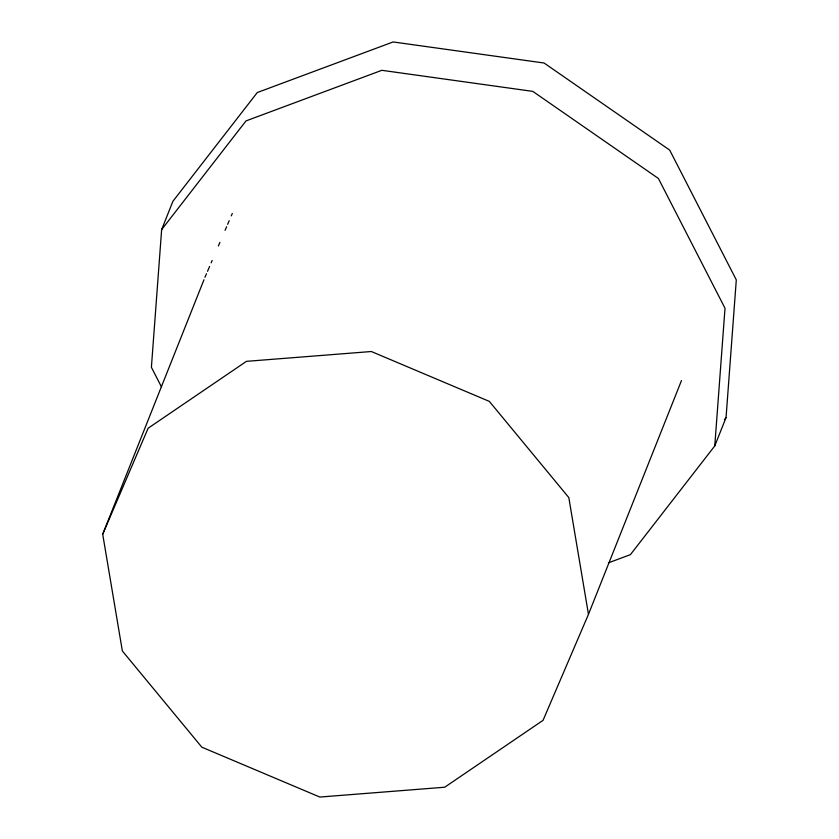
<?xml version="1.0" encoding="UTF-8"?>
<svg xmlns="http://www.w3.org/2000/svg" width="839" height="839" viewBox="0 0 839 839"><rect width="100%" height="100%" fill="white"/><g stroke="black" fill="none" stroke-linecap="round" stroke-linejoin="round"><path stroke-width="1.26" d="M608.39 562.843L630.414 554.642L714.765 445.939L726.05 417.57L736.296 279.89L669.7 150.108L544.091 63.019L393.134 41.95L257.279 92.542L172.928 201.245L161.644 229.613L151.398 367.293L161.508 386.999M714.765 445.939L725.011 308.249L658.405 178.476L532.796 91.378L381.839 70.308L245.995 120.91L161.644 229.613M681.499 380.528L588.464 614.326L543.043 720.344L444.712 787.223L319.816 797.05L201.832 747.182L122.358 650.991L102.704 534.244L203.971 279.754M204.947 277.321L206.488 273.703M207.527 271.301L209.593 266.477M211.134 262.869L212.173 260.457M218.36 245.995L219.912 242.387M225.072 230.337L226.624 226.719M227.652 224.317L229.204 220.699M231.27 215.875L232.298 213.473M102.704 534.244L148.125 428.226L246.456 361.347L371.341 351.52L489.336 401.388L568.811 497.579L588.464 614.326M724.445 419.647L726.05 417.57"/></g></svg>
